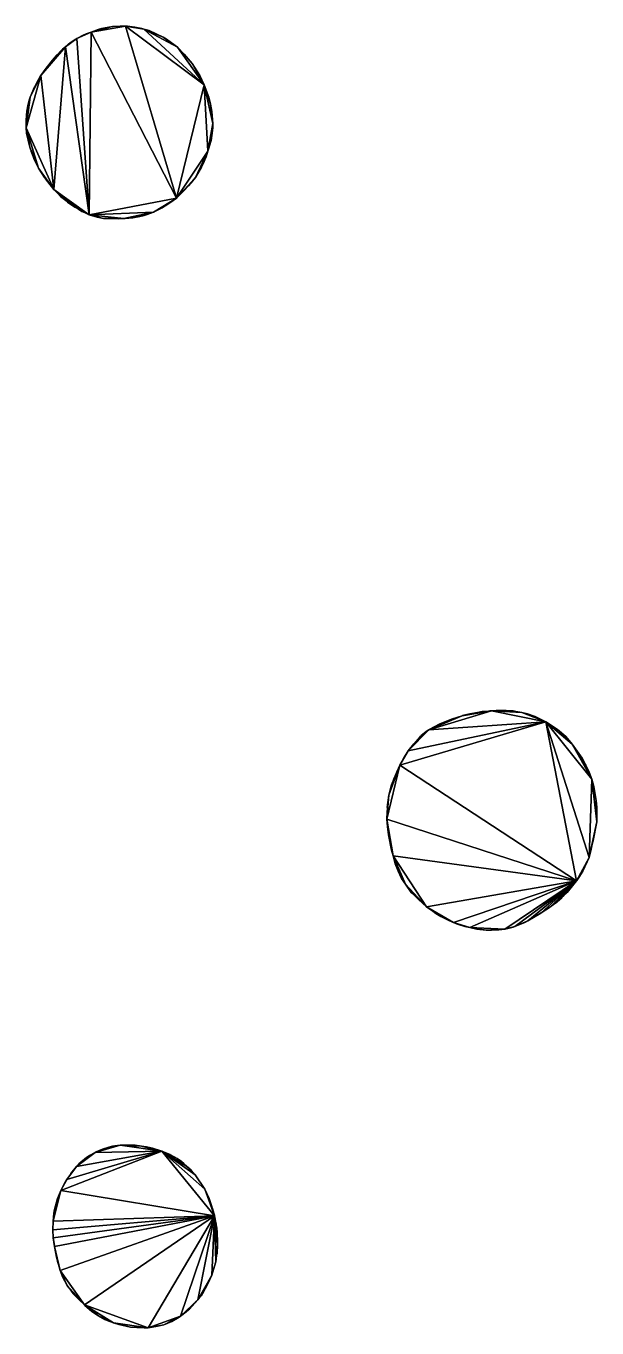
# Model space of a CAD drawing. Extents: x -81 to 87, y -75 to 76.
# Drawn here: x 25.3 to 87.4, y -65.5 to 76.1 of the extents above; entities that cross this region are included whole.
import ezdxf

# ---------------------------------------------------------------- set-up
doc = ezdxf.new("R2010")
doc.units = 0

msp = doc.modelspace()

# ---------------------------------------------------------------- linework, layer by layer
for points in [[(32.38, 75.44, 130), (31.83, 75.23, 130), (30.83, 74.73, 130)], [(32.38, 75.44, 130), (30.83, 74.73, 130), (32.17, 55.58, 130)], [(31.83, 75.23, 130), (31.53, 75.11, 130), (30.83, 74.73, 130)], [(32.38, 75.44, 130), (32.17, 55.58, 130), (41.67, 57.39, 130)], [(36.13, 76.08, 130), (34.71, 76.03, 130), (32.38, 75.44, 130)], [(36.13, 76.08, 130), (32.38, 75.44, 130), (41.67, 57.39, 130)], [(34.71, 76.03, 130), (33.5, 75.81, 130), (32.38, 75.44, 130)], [(33.5, 75.81, 130), (33.15, 75.72, 130), (32.38, 75.44, 130)], [(34.71, 76.03, 130), (33.93, 75.9, 130), (33.5, 75.81, 130)], [(36.13, 76.08, 130), (34.82, 76.03, 130), (34.71, 76.03, 130)], [(34.82, 76.03, 130), (34.75, 76.03, 130), (34.71, 76.03, 130)], [(36.13, 76.08, 130), (35.55, 76.09, 130), (34.82, 76.03, 130)], [(36.83, 76.02, 130), (36.33, 76.07, 130), (36.13, 76.08, 130)], [(38.13, 75.74, 130), (36.83, 76.02, 130), (36.13, 76.08, 130)], [(44.69, 69.69, 130), (38.13, 75.74, 130), (36.13, 76.08, 130)], [(41.67, 57.39, 130), (44.69, 69.69, 130), (36.13, 76.08, 130)], [(38.13, 75.74, 130), (37.12, 75.98, 130), (36.83, 76.02, 130)], [(38.13, 75.74, 130), (37.9, 75.81, 130), (37.12, 75.98, 130)], [(40.23, 74.88, 130), (38.68, 75.6, 130), (38.13, 75.74, 130)], [(41.76, 73.79, 130), (40.23, 74.88, 130), (38.13, 75.74, 130)], [(44.69, 69.69, 130), (41.76, 73.79, 130), (38.13, 75.74, 130)], [(40.23, 74.88, 130), (38.77, 75.57, 130), (38.68, 75.6, 130)], [(29.59, 73.82, 130), (28.71, 72.99, 130), (26.92, 70.73, 130)], [(29.59, 73.82, 130), (26.92, 70.73, 130), (28.34, 58.32, 130)], [(29.59, 73.82, 130), (28.34, 58.32, 130), (32.17, 55.58, 130)], [(29.59, 73.82, 130), (29.28, 73.56, 130), (28.71, 72.99, 130)], [(30.83, 74.73, 130), (30.73, 74.68, 130), (29.59, 73.82, 130)], [(30.83, 74.73, 130), (29.59, 73.82, 130), (32.17, 55.58, 130)], [(30.73, 74.68, 130), (30.51, 74.53, 130), (29.59, 73.82, 130)], [(30.51, 74.53, 130), (30.11, 74.25, 130), (29.59, 73.82, 130)], [(30.11, 74.25, 130), (29.92, 74.11, 130), (29.59, 73.82, 130)], [(30.73, 74.68, 130), (30.63, 74.62, 130), (30.51, 74.53, 130)], [(40.99, 74.36, 130), (40.58, 74.65, 130), (40.23, 74.88, 130)], [(41.76, 73.79, 130), (40.99, 74.36, 130), (40.23, 74.88, 130)], [(41.76, 73.79, 130), (41.66, 73.86, 130), (40.99, 74.36, 130)], [(42.51, 73.05, 130), (42.33, 73.23, 130), (41.76, 73.79, 130)], [(43.38, 72.01, 130), (42.51, 73.05, 130), (41.76, 73.79, 130)], [(44.69, 69.69, 130), (43.38, 72.01, 130), (41.76, 73.79, 130)], [(28.71, 72.99, 130), (28.17, 72.38, 130), (26.92, 70.73, 130)], [(28.17, 72.38, 130), (27.5, 71.52, 130), (26.92, 70.73, 130)], [(28.17, 72.38, 130), (27.7, 71.8, 130), (27.5, 71.52, 130)], [(28.71, 72.99, 130), (28.62, 72.9, 130), (28.17, 72.38, 130)], [(28.62, 72.9, 130), (28.2, 72.42, 130), (28.17, 72.38, 130)], [(29.28, 73.56, 130), (29.1, 73.4, 130), (28.71, 72.99, 130)], [(43.38, 72.01, 130), (43.14, 72.3, 130), (42.51, 73.05, 130)], [(27.5, 71.52, 130), (27.29, 71.25, 130), (26.92, 70.73, 130)], [(44.2, 70.73, 130), (44, 71.07, 130), (43.38, 72.01, 130)], [(44.69, 69.69, 130), (44.2, 70.73, 130), (43.38, 72.01, 130)], [(26.92, 70.73, 130), (25.77, 68.37, 130), (25.33, 65.01, 130)], [(26.92, 70.73, 130), (25.33, 65.01, 130), (28.34, 58.32, 130)], [(26.92, 70.73, 130), (26.85, 70.62, 130), (25.77, 68.37, 130)], [(26.85, 70.62, 130), (26.33, 69.68, 130), (25.77, 68.37, 130)], [(26.33, 69.68, 130), (26.23, 69.48, 130), (25.77, 68.37, 130)], [(26.23, 69.48, 130), (25.98, 68.88, 130), (25.77, 68.37, 130)], [(26.85, 70.62, 130), (26.52, 70.07, 130), (26.33, 69.68, 130)], [(26.92, 70.73, 130), (26.89, 70.69, 130), (26.85, 70.62, 130)], [(41.67, 57.39, 130), (45.09, 62.5, 130), (44.69, 69.69, 130)], [(44.69, 69.69, 130), (44.63, 69.84, 130), (44.2, 70.73, 130)], [(45.17, 68.37, 130), (45.03, 68.8, 130), (44.69, 69.69, 130)], [(45.38, 67.58, 130), (45.17, 68.37, 130), (44.69, 69.69, 130)], [(45.6, 65.49, 130), (45.38, 67.58, 130), (44.69, 69.69, 130)], [(45.09, 62.5, 130), (45.6, 65.49, 130), (44.69, 69.69, 130)], [(25.77, 68.37, 130), (25.54, 67.58, 130), (25.31, 65.87, 130)], [(25.77, 68.37, 130), (25.31, 65.87, 130), (25.33, 65.01, 130)], [(25.77, 68.37, 130), (25.66, 68.02, 130), (25.54, 67.58, 130)], [(25.66, 68.02, 130), (25.66, 68, 130), (25.54, 67.58, 130)], [(25.66, 68, 130), (25.56, 67.65, 130), (25.54, 67.58, 130)], [(25.77, 68.37, 130), (25.67, 68.03, 130), (25.66, 68.02, 130)], [(25.66, 68.02, 130), (25.66, 68.01, 130), (25.66, 68, 130)], [(45.38, 67.58, 130), (45.37, 67.65, 130), (45.17, 68.37, 130)], [(25.54, 67.58, 130), (25.4, 66.83, 130), (25.31, 65.87, 130)], [(25.4, 66.83, 130), (25.33, 66.4, 130), (25.31, 65.87, 130)], [(25.54, 67.58, 130), (25.43, 67.03, 130), (25.4, 66.83, 130)], [(25.54, 67.58, 130), (25.44, 67.12, 130), (25.43, 67.03, 130)], [(45.52, 66.79, 130), (45.48, 67.03, 130), (45.38, 67.58, 130)], [(45.6, 65.49, 130), (45.52, 66.79, 130), (45.38, 67.58, 130)], [(45.6, 65.49, 130), (45.57, 66.38, 130), (45.52, 66.79, 130)], [(25.31, 65.87, 130), (25.31, 65.75, 130), (25.32, 65.13, 130)], [(25.31, 65.87, 130), (25.32, 65.13, 130), (25.33, 65.01, 130)], [(25.32, 65.13, 130), (25.32, 65.1, 130), (25.33, 65.01, 130)], [(45.09, 62.5, 130), (45.54, 64.43, 130), (45.6, 65.49, 130)], [(45.54, 64.43, 130), (45.6, 65.06, 130), (45.6, 65.49, 130)], [(45.6, 65.06, 130), (45.61, 65.22, 130), (45.6, 65.49, 130)], [(25.33, 65.01, 130), (25.36, 64.46, 130), (25.36, 64.43, 130)], [(25.33, 65.01, 130), (25.36, 64.43, 130), (25.71, 62.92, 130)], [(25.33, 65.01, 130), (25.71, 62.92, 130), (26.66, 60.65, 130)], [(25.33, 65.01, 130), (26.66, 60.65, 130), (28.34, 58.32, 130)], [(25.36, 64.43, 130), (25.66, 63.07, 130), (25.71, 62.92, 130)], [(45.09, 62.5, 130), (45.42, 63.64, 130), (45.54, 64.43, 130)], [(45.42, 63.64, 130), (45.45, 63.81, 130), (45.54, 64.43, 130)], [(45.54, 64.43, 130), (45.55, 64.48, 130), (45.6, 65.06, 130)], [(25.71, 62.92, 130), (25.84, 62.47, 130), (26.15, 61.67, 130)], [(25.71, 62.92, 130), (26.15, 61.67, 130), (26.66, 60.65, 130)], [(41.67, 57.39, 130), (43.73, 59.64, 130), (45.09, 62.5, 130)], [(43.73, 59.64, 130), (44.4, 60.76, 130), (45.09, 62.5, 130)], [(44.4, 60.76, 130), (44.89, 61.86, 130), (45.09, 62.5, 130)], [(44.89, 61.86, 130), (44.97, 62.07, 130), (45.09, 62.5, 130)], [(45.09, 62.5, 130), (45.22, 62.86, 130), (45.42, 63.64, 130)], [(26.15, 61.67, 130), (26.22, 61.52, 130), (26.66, 60.65, 130)], [(44.4, 60.76, 130), (44.66, 61.28, 130), (44.89, 61.86, 130)], [(26.66, 60.65, 130), (26.77, 60.47, 130), (27.32, 59.63, 130)], [(26.66, 60.65, 130), (27.32, 59.63, 130), (27.52, 59.33, 130)], [(26.66, 60.65, 130), (27.52, 59.33, 130), (28.34, 58.32, 130)], [(41.67, 57.39, 130), (42.97, 58.71, 130), (43.73, 59.64, 130)], [(42.97, 58.71, 130), (43.27, 59.03, 130), (43.73, 59.64, 130)], [(43.27, 59.03, 130), (43.69, 59.59, 130), (43.73, 59.64, 130)], [(43.73, 59.64, 130), (43.92, 59.96, 130), (44.4, 60.76, 130)], [(43.73, 59.64, 130), (43.77, 59.71, 130), (43.92, 59.96, 130)], [(43.92, 59.96, 130), (44.27, 60.5, 130), (44.4, 60.76, 130)], [(27.52, 59.33, 130), (27.59, 59.22, 130), (28.34, 58.32, 130)], [(28.34, 58.32, 130), (28.34, 58.31, 130), (28.35, 58.31, 130)], [(28.34, 58.32, 130), (28.35, 58.31, 130), (29.47, 57.22, 130)], [(28.34, 58.32, 130), (29.47, 57.22, 130), (31, 56.17, 130)], [(28.34, 58.32, 130), (31, 56.17, 130), (32.17, 55.58, 130)], [(28.35, 58.31, 130), (29.1, 57.53, 130), (29.47, 57.22, 130)], [(41.67, 57.39, 130), (41.72, 57.43, 130), (42.97, 58.71, 130)], [(41.72, 57.43, 130), (42.51, 58.2, 130), (42.97, 58.71, 130)], [(42.97, 58.71, 130), (43.2, 58.95, 130), (43.27, 59.03, 130)], [(29.47, 57.22, 130), (29.81, 56.94, 130), (30.62, 56.38, 130)], [(29.47, 57.22, 130), (30.62, 56.38, 130), (31, 56.17, 130)], [(32.17, 55.58, 130), (39.16, 55.87, 130), (41.67, 57.39, 130)], [(39.16, 55.87, 130), (40.42, 56.54, 130), (41.67, 57.39, 130)], [(40.42, 56.54, 130), (40.93, 56.88, 130), (41.67, 57.39, 130)], [(41.67, 57.39, 130), (41.69, 57.4, 130), (41.72, 57.43, 130)], [(31, 56.17, 130), (31.39, 55.93, 130), (31.72, 55.78, 130)], [(31, 56.17, 130), (31.72, 55.78, 130), (32.17, 55.58, 130)], [(32.17, 55.58, 130), (35.95, 55.15, 130), (39.16, 55.87, 130)], [(32.17, 55.58, 130), (32.28, 55.54, 130), (32.94, 55.33, 130)], [(32.17, 55.58, 130), (32.94, 55.33, 130), (33.73, 55.18, 130)], [(32.17, 55.58, 130), (33.73, 55.18, 130), (35.95, 55.15, 130)], [(32.94, 55.33, 130), (33.04, 55.31, 130), (33.73, 55.18, 130)], [(35.95, 55.15, 130), (37.69, 55.38, 130), (39.16, 55.87, 130)], [(35.95, 55.15, 130), (36.89, 55.24, 130), (37.69, 55.38, 130)], [(35.95, 55.15, 130), (36.1, 55.15, 130), (36.89, 55.24, 130)], [(36.89, 55.24, 130), (36.93, 55.24, 130), (37.69, 55.38, 130)], [(37.69, 55.38, 130), (38.49, 55.6, 130), (39.16, 55.87, 130)], [(37.69, 55.38, 130), (38.15, 55.5, 130), (38.49, 55.6, 130)], [(39.16, 55.87, 130), (40.11, 56.31, 130), (40.42, 56.54, 130)], [(39.16, 55.87, 130), (39.3, 55.92, 130), (40.11, 56.31, 130)], [(33.73, 55.18, 130), (33.84, 55.17, 130), (34.07, 55.15, 130)], [(33.73, 55.18, 130), (34.07, 55.15, 130), (35.95, 55.15, 130)], [(34.07, 55.15, 130), (35.31, 55.13, 130), (35.95, 55.15, 130)], [(75.92, 1.64, 130), (72.73, 1.1, 130), (69.1, -0.45, 130)], [(81.82, 0.43, 130), (75.92, 1.64, 130), (69.1, -0.45, 130)], [(75.92, 1.64, 130), (74.4, 1.46, 130), (72.73, 1.1, 130)], [(74.4, 1.46, 130), (72.76, 1.11, 130), (72.73, 1.1, 130)], [(74.4, 1.46, 130), (73.55, 1.29, 130), (72.76, 1.11, 130)], [(75.92, 1.64, 130), (75.6, 1.6, 130), (74.4, 1.46, 130)], [(75.6, 1.6, 130), (74.89, 1.54, 130), (74.4, 1.46, 130)], [(75.92, 1.64, 130), (75.74, 1.62, 130), (75.6, 1.6, 130)], [(77.41, 1.65, 130), (76.41, 1.67, 130), (75.92, 1.64, 130)], [(77.85, 1.62, 130), (77.41, 1.65, 130), (75.92, 1.64, 130)], [(79.2, 1.45, 130), (77.85, 1.62, 130), (75.92, 1.64, 130)], [(81.82, 0.43, 130), (79.2, 1.45, 130), (75.92, 1.64, 130)], [(77.85, 1.62, 130), (77.5, 1.65, 130), (77.41, 1.65, 130)], [(78.56, 1.56, 130), (78.28, 1.61, 130), (77.85, 1.62, 130)], [(79.2, 1.45, 130), (78.56, 1.56, 130), (77.85, 1.62, 130)], [(79.2, 1.45, 130), (78.79, 1.53, 130), (78.56, 1.56, 130)], [(80.56, 1.04, 130), (79.85, 1.29, 130), (79.2, 1.45, 130)], [(80.65, 1, 130), (80.56, 1.04, 130), (79.2, 1.45, 130)], [(81.82, 0.43, 130), (80.65, 1, 130), (79.2, 1.45, 130)], [(81.82, 0.43, 130), (66.86, -2.74, 130), (65.94, -4.28, 130)], [(85.16, -16.87, 130), (81.82, 0.43, 130), (65.94, -4.28, 130)], [(81.82, 0.43, 130), (69.1, -0.45, 130), (66.86, -2.74, 130)], [(72.73, 1.1, 130), (70.24, 0.19, 130), (69.1, -0.45, 130)], [(70.24, 0.19, 130), (69.12, -0.44, 130), (69.1, -0.45, 130)], [(70.24, 0.19, 130), (69.14, -0.42, 130), (69.12, -0.44, 130)], [(72.73, 1.1, 130), (71.56, 0.71, 130), (70.24, 0.19, 130)], [(71.56, 0.71, 130), (71.19, 0.58, 130), (70.24, 0.19, 130)], [(72.73, 1.1, 130), (72.03, 0.88, 130), (71.56, 0.71, 130)], [(72.76, 1.11, 130), (72.75, 1.11, 130), (72.73, 1.1, 130)], [(81.82, 0.43, 130), (80.94, 0.87, 130), (80.65, 1, 130)], [(83.02, -0.36, 130), (82.24, 0.17, 130), (81.82, 0.43, 130)], [(83.09, -0.41, 130), (83.02, -0.36, 130), (81.82, 0.43, 130)], [(84.69, -1.99, 130), (83.09, -0.41, 130), (81.82, 0.43, 130)], [(86.82, -5.82, 130), (84.69, -1.99, 130), (81.82, 0.43, 130)], [(86.52, -14.32, 130), (86.82, -5.82, 130), (81.82, 0.43, 130)], [(85.16, -16.87, 130), (86.52, -14.32, 130), (81.82, 0.43, 130)], [(69.1, -0.45, 130), (67.47, -1.97, 130), (66.86, -2.74, 130)], [(69.1, -0.45, 130), (68.11, -1.21, 130), (67.47, -1.97, 130)], [(69.1, -0.45, 130), (68.27, -1.07, 130), (68.11, -1.21, 130)], [(69.1, -0.45, 130), (68.82, -0.63, 130), (68.27, -1.07, 130)], [(83.09, -0.41, 130), (83.06, -0.39, 130), (83.02, -0.36, 130)], [(83.99, -1.18, 130), (83.8, -1, 130), (83.09, -0.41, 130)], [(84.69, -1.99, 130), (83.99, -1.18, 130), (83.09, -0.41, 130)], [(84.69, -1.99, 130), (84.68, -1.97, 130), (83.99, -1.18, 130)], [(66.86, -2.74, 130), (66.34, -3.57, 130), (65.94, -4.28, 130)], [(66.86, -2.74, 130), (66.45, -3.37, 130), (66.34, -3.57, 130)], [(67.47, -1.97, 130), (67.47, -1.97, 130), (66.86, -2.74, 130)], [(85.76, -3.51, 130), (85.27, -2.79, 130), (84.69, -1.99, 130)], [(86.18, -4.28, 130), (85.76, -3.51, 130), (84.69, -1.99, 130)], [(86.82, -5.82, 130), (86.18, -4.28, 130), (84.69, -1.99, 130)], [(66.34, -3.57, 130), (66.21, -3.79, 130), (65.94, -4.28, 130)], [(86.18, -4.28, 130), (86.16, -4.24, 130), (85.76, -3.51, 130)], [(65.94, -4.28, 130), (64.76, -7.55, 130), (64.53, -10.15, 130)], [(85.16, -16.87, 130), (65.94, -4.28, 130), (64.53, -10.15, 130)], [(65.94, -4.28, 130), (65.05, -6.42, 130), (64.76, -7.55, 130)], [(65.94, -4.28, 130), (65.62, -5.02, 130), (65.05, -6.42, 130)], [(65.62, -5.02, 130), (65.26, -5.82, 130), (65.05, -6.42, 130)], [(65.94, -4.28, 130), (65.63, -4.97, 130), (65.62, -5.02, 130)], [(86.52, -5.03, 130), (86.51, -5.01, 130), (86.18, -4.28, 130)], [(86.82, -5.82, 130), (86.52, -5.03, 130), (86.18, -4.28, 130)], [(86.82, -5.82, 130), (86.53, -5.05, 130), (86.52, -5.03, 130)], [(65.05, -6.42, 130), (64.86, -7.12, 130), (64.76, -7.55, 130)], [(65.05, -6.42, 130), (64.99, -6.59, 130), (64.86, -7.12, 130)], [(86.52, -14.32, 130), (87.36, -10.44, 130), (86.82, -5.82, 130)], [(87.04, -6.59, 130), (86.86, -5.94, 130), (86.82, -5.82, 130)], [(87.31, -8.13, 130), (87.04, -6.59, 130), (86.82, -5.82, 130)], [(87.36, -10.44, 130), (87.31, -8.13, 130), (86.82, -5.82, 130)], [(87.31, -8.13, 130), (87.2, -7.36, 130), (87.04, -6.59, 130)], [(64.76, -7.55, 130), (64.56, -9.39, 130), (64.53, -10.15, 130)], [(64.76, -7.55, 130), (64.57, -8.9, 130), (64.56, -9.39, 130)], [(64.76, -7.55, 130), (64.59, -8.67, 130), (64.57, -8.9, 130)], [(64.86, -7.12, 130), (64.79, -7.36, 130), (64.76, -7.55, 130)], [(87.37, -8.9, 130), (87.35, -8.59, 130), (87.31, -8.13, 130)], [(87.36, -10.44, 130), (87.37, -8.9, 130), (87.31, -8.13, 130)], [(64.56, -9.39, 130), (64.54, -9.67, 130), (64.53, -10.15, 130)], [(87.36, -10.44, 130), (87.38, -10.08, 130), (87.37, -8.9, 130)], [(64.53, -10.15, 130), (64.54, -10.44, 130), (64.6, -10.94, 130)], [(64.53, -10.15, 130), (64.6, -10.94, 130), (64.71, -11.85, 130)], [(64.53, -10.15, 130), (64.71, -11.85, 130), (65.23, -14.15, 130)], [(85.16, -16.87, 130), (64.53, -10.15, 130), (65.23, -14.15, 130)], [(64.6, -10.94, 130), (64.63, -11.2, 130), (64.71, -11.85, 130)], [(86.52, -14.32, 130), (86.75, -13.43, 130), (87.36, -10.44, 130)], [(86.75, -13.43, 130), (86.95, -12.66, 130), (87.36, -10.44, 130)], [(86.95, -12.66, 130), (87.05, -12.24, 130), (87.36, -10.44, 130)], [(64.71, -11.85, 130), (64.92, -13.03, 130), (65.03, -13.51, 130)], [(64.71, -11.85, 130), (65.03, -13.51, 130), (65.23, -14.15, 130)], [(65.03, -13.51, 130), (65.1, -13.74, 130), (65.23, -14.15, 130)], [(65.23, -14.15, 130), (65.25, -14.28, 130), (65.45, -15.01, 130)], [(65.23, -14.15, 130), (65.45, -15.01, 130), (65.77, -15.82, 130)], [(65.23, -14.15, 130), (65.77, -15.82, 130), (66.55, -17.23, 130)], [(65.23, -14.15, 130), (66.55, -17.23, 130), (68.86, -19.67, 130)], [(85.16, -16.87, 130), (65.23, -14.15, 130), (68.86, -19.67, 130)], [(86.52, -14.32, 130), (86.54, -14.25, 130), (86.75, -13.43, 130)], [(65.45, -15.01, 130), (65.46, -15.05, 130), (65.77, -15.82, 130)], [(85.16, -16.87, 130), (85.42, -16.49, 130), (86.52, -14.32, 130)], [(85.42, -16.49, 130), (85.84, -15.82, 130), (86.52, -14.32, 130)], [(85.84, -15.82, 130), (86.23, -15.01, 130), (86.52, -14.32, 130)], [(65.77, -15.82, 130), (65.77, -15.82, 130), (66.12, -16.59, 130)], [(65.77, -15.82, 130), (66.12, -16.59, 130), (66.55, -17.23, 130)], [(66.12, -16.59, 130), (66.17, -16.67, 130), (66.55, -17.23, 130)], [(85.16, -16.87, 130), (68.86, -19.67, 130), (71.77, -21.39, 130)], [(85.16, -16.87, 130), (71.77, -21.39, 130), (73.55, -21.95, 130)], [(73.55, -21.95, 130), (77.37, -22.11, 130), (85.16, -16.87, 130)], [(77.37, -22.11, 130), (78.45, -21.83, 130), (85.16, -16.87, 130)], [(78.45, -21.83, 130), (79.87, -21.21, 130), (85.16, -16.87, 130)], [(79.87, -21.21, 130), (81.33, -20.34, 130), (85.16, -16.87, 130)], [(81.33, -20.34, 130), (82.42, -19.61, 130), (85.16, -16.87, 130)], [(82.42, -19.61, 130), (83.06, -19.15, 130), (85.16, -16.87, 130)], [(83.06, -19.15, 130), (83.68, -18.58, 130), (85.16, -16.87, 130)], [(83.68, -18.58, 130), (84.16, -18.13, 130), (85.16, -16.87, 130)], [(84.16, -18.13, 130), (84.74, -17.45, 130), (85.16, -16.87, 130)], [(85.16, -16.87, 130), (85.19, -16.84, 130), (85.42, -16.49, 130)], [(85.19, -16.84, 130), (85.36, -16.59, 130), (85.42, -16.49, 130)], [(85.42, -16.49, 130), (85.77, -15.94, 130), (85.84, -15.82, 130)], [(66.55, -17.23, 130), (67.02, -17.9, 130), (67.19, -18.11, 130)], [(66.55, -17.23, 130), (67.19, -18.11, 130), (67.33, -18.25, 130)], [(66.55, -17.23, 130), (67.33, -18.25, 130), (68.86, -19.67, 130)], [(67.33, -18.25, 130), (67.97, -18.9, 130), (68.86, -19.67, 130)], [(68.86, -19.67, 130), (68.95, -19.73, 130), (69.36, -20.02, 130)], [(68.86, -19.67, 130), (69.36, -20.02, 130), (70.22, -20.62, 130)], [(68.86, -19.67, 130), (70.22, -20.62, 130), (71.77, -21.39, 130)], [(81.33, -20.34, 130), (82.21, -19.76, 130), (82.42, -19.61, 130)], [(82.21, -19.76, 130), (82.3, -19.7, 130), (82.42, -19.61, 130)], [(82.42, -19.61, 130), (83.02, -19.19, 130), (83.06, -19.15, 130)], [(83.02, -19.19, 130), (83.04, -19.17, 130), (83.06, -19.15, 130)], [(83.06, -19.15, 130), (83.55, -18.7, 130), (83.68, -18.58, 130)], [(69.36, -20.02, 130), (69.88, -20.4, 130), (70.22, -20.62, 130)], [(70.22, -20.62, 130), (70.4, -20.73, 130), (71.27, -21.18, 130)], [(70.22, -20.62, 130), (71.27, -21.18, 130), (71.77, -21.39, 130)], [(78.45, -21.83, 130), (79.53, -21.39, 130), (79.87, -21.21, 130)], [(79.53, -21.39, 130), (79.86, -21.22, 130), (79.87, -21.21, 130)], [(79.87, -21.21, 130), (81.28, -20.38, 130), (81.33, -20.34, 130)], [(79.87, -21.21, 130), (79.87, -21.21, 130), (81.33, -20.34, 130)], [(71.77, -21.39, 130), (71.98, -21.48, 130), (72.11, -21.53, 130)], [(71.77, -21.39, 130), (72.11, -21.53, 130), (72.23, -21.57, 130)], [(71.77, -21.39, 130), (72.23, -21.57, 130), (73.55, -21.95, 130)], [(72.23, -21.57, 130), (73, -21.82, 130), (73.55, -21.95, 130)], [(73.55, -21.95, 130), (74.05, -22.05, 130), (74.34, -22.1, 130)], [(73.55, -21.95, 130), (74.34, -22.1, 130), (75.34, -22.21, 130)], [(73.55, -21.95, 130), (75.34, -22.21, 130), (77.37, -22.11, 130)], [(74.34, -22.1, 130), (75.13, -22.19, 130), (75.34, -22.21, 130)], [(75.34, -22.21, 130), (76.71, -22.2, 130), (77.37, -22.11, 130)], [(75.34, -22.21, 130), (75.92, -22.22, 130), (76.71, -22.2, 130)], [(76.71, -22.2, 130), (77.31, -22.12, 130), (77.37, -22.11, 130)], [(77.37, -22.11, 130), (77.85, -21.99, 130), (78.45, -21.83, 130)], [(77.37, -22.11, 130), (77.5, -22.08, 130), (77.85, -21.99, 130)], [(77.85, -21.99, 130), (78.28, -21.88, 130), (78.45, -21.83, 130)], [(40.08, -46.26, 130), (29.75, -49.33, 130), (29.1, -50.54, 130)], [(45.81, -53.28, 130), (40.08, -46.26, 130), (29.1, -50.54, 130)], [(40.08, -46.26, 130), (30.79, -47.93, 130), (29.75, -49.33, 130)], [(40.08, -46.26, 130), (32.81, -46.41, 130), (30.79, -47.93, 130)], [(32.81, -46.41, 130), (31.03, -47.65, 130), (30.79, -47.93, 130)], [(32.81, -46.41, 130), (31.88, -46.96, 130), (31.03, -47.65, 130)], [(32.81, -46.41, 130), (31.99, -46.87, 130), (31.88, -46.96, 130)], [(32.81, -46.41, 130), (32.21, -46.73, 130), (31.99, -46.87, 130)], [(35.53, -45.61, 130), (34.29, -45.83, 130), (32.81, -46.41, 130)], [(40.08, -46.26, 130), (35.53, -45.61, 130), (32.81, -46.41, 130)], [(34.29, -45.83, 130), (33.42, -46.12, 130), (32.81, -46.41, 130)], [(33.42, -46.12, 130), (32.94, -46.34, 130), (32.81, -46.41, 130)], [(34.29, -45.83, 130), (33.63, -46.04, 130), (33.42, -46.12, 130)], [(35.53, -45.61, 130), (34.71, -45.71, 130), (34.29, -45.83, 130)], [(34.71, -45.71, 130), (34.48, -45.77, 130), (34.29, -45.83, 130)], [(35.53, -45.61, 130), (34.97, -45.67, 130), (34.71, -45.71, 130)], [(37.07, -45.6, 130), (35.7, -45.59, 130), (35.53, -45.61, 130)], [(37.86, -45.7, 130), (37.07, -45.6, 130), (35.53, -45.61, 130)], [(40.08, -46.26, 130), (37.86, -45.7, 130), (35.53, -45.61, 130)], [(37.86, -45.7, 130), (37.16, -45.6, 130), (37.07, -45.6, 130)], [(39.07, -45.94, 130), (38.39, -45.79, 130), (37.86, -45.7, 130)], [(40.08, -46.26, 130), (39.07, -45.94, 130), (37.86, -45.7, 130)], [(40.08, -46.26, 130), (39.5, -46.06, 130), (39.07, -45.94, 130)], [(40.97, -46.63, 130), (40.26, -46.31, 130), (40.08, -46.26, 130)], [(41.02, -46.65, 130), (40.97, -46.63, 130), (40.08, -46.26, 130)], [(41.72, -47.05, 130), (41.02, -46.65, 130), (40.08, -46.26, 130)], [(42.77, -47.89, 130), (41.72, -47.05, 130), (40.08, -46.26, 130)], [(43.69, -48.84, 130), (42.77, -47.89, 130), (40.08, -46.26, 130)], [(44.73, -50.4, 130), (43.69, -48.84, 130), (40.08, -46.26, 130)], [(45.81, -53.28, 130), (44.73, -50.4, 130), (40.08, -46.26, 130)], [(41.02, -46.65, 130), (41, -46.64, 130), (40.97, -46.63, 130)], [(41.72, -47.05, 130), (41.61, -46.98, 130), (41.02, -46.65, 130)], [(30.79, -47.93, 130), (30.19, -48.69, 130), (29.75, -49.33, 130)], [(30.79, -47.93, 130), (30.58, -48.16, 130), (30.19, -48.69, 130)], [(31.88, -46.96, 130), (31.25, -47.44, 130), (31.03, -47.65, 130)], [(42.46, -47.59, 130), (42.2, -47.39, 130), (41.72, -47.05, 130)], [(42.77, -47.89, 130), (42.46, -47.59, 130), (41.72, -47.05, 130)], [(43.29, -48.37, 130), (43.1, -48.19, 130), (42.77, -47.89, 130)], [(43.69, -48.84, 130), (43.29, -48.37, 130), (42.77, -47.89, 130)], [(29.75, -49.33, 130), (29.5, -49.78, 130), (29.1, -50.54, 130)], [(29.75, -49.33, 130), (29.61, -49.55, 130), (29.5, -49.78, 130)], [(43.77, -48.94, 130), (43.73, -48.89, 130), (43.69, -48.84, 130)], [(44.73, -50.4, 130), (43.77, -48.94, 130), (43.69, -48.84, 130)], [(44.73, -50.4, 130), (44.35, -49.76, 130), (43.77, -48.94, 130)], [(29.1, -50.54, 130), (28.34, -53, 130), (28.24, -53.88, 130)], [(45.81, -53.28, 130), (29.1, -50.54, 130), (28.24, -53.88, 130)], [(29.1, -50.54, 130), (28.5, -52.19, 130), (28.34, -53, 130)], [(29.1, -50.54, 130), (28.74, -51.4, 130), (28.5, -52.19, 130)], [(29.1, -50.54, 130), (28.9, -50.99, 130), (28.74, -51.4, 130)], [(29.5, -49.78, 130), (29.22, -50.26, 130), (29.1, -50.54, 130)], [(45.22, -51.39, 130), (44.97, -50.84, 130), (44.73, -50.4, 130)], [(45.44, -52.05, 130), (45.22, -51.39, 130), (44.73, -50.4, 130)], [(45.81, -53.28, 130), (45.44, -52.05, 130), (44.73, -50.4, 130)], [(28.5, -52.19, 130), (28.38, -52.73, 130), (28.34, -53, 130)], [(28.5, -52.19, 130), (28.41, -52.49, 130), (28.38, -52.73, 130)], [(28.74, -51.4, 130), (28.62, -51.74, 130), (28.5, -52.19, 130)], [(45.44, -52.05, 130), (45.31, -51.62, 130), (45.22, -51.39, 130)], [(45.79, -53.21, 130), (45.61, -52.51, 130), (45.44, -52.05, 130)], [(45.81, -53.28, 130), (45.79, -53.21, 130), (45.44, -52.05, 130)], [(45.81, -53.28, 130), (28.24, -53.88, 130), (28.23, -54.81, 130)], [(45.81, -53.28, 130), (28.23, -54.81, 130), (28.26, -55.69, 130)], [(28.34, -53, 130), (28.3, -53.27, 130), (28.24, -53.88, 130)], [(45.81, -53.28, 130), (28.26, -55.69, 130), (28.41, -56.63, 130)], [(45.81, -53.28, 130), (28.41, -56.63, 130), (29.02, -59.25, 130)], [(29.02, -59.25, 130), (31.66, -62.98, 130), (45.81, -53.28, 130)], [(31.66, -62.98, 130), (38.58, -65.45, 130), (45.81, -53.28, 130)], [(38.58, -65.45, 130), (42.11, -64.2, 130), (45.81, -53.28, 130)], [(42.11, -64.2, 130), (43.97, -62.42, 130), (45.81, -53.28, 130)], [(43.97, -62.42, 130), (45.51, -59.75, 130), (45.81, -53.28, 130)], [(45.51, -59.75, 130), (45.94, -58.28, 130), (45.81, -53.28, 130)], [(46.05, -54.63, 130), (46, -54.16, 130), (45.81, -53.28, 130)], [(46.1, -54.96, 130), (46.05, -54.63, 130), (45.81, -53.28, 130)], [(46.14, -56.37, 130), (46.1, -54.96, 130), (45.81, -53.28, 130)], [(45.99, -57.96, 130), (46.14, -56.37, 130), (45.81, -53.28, 130)], [(45.94, -58.28, 130), (45.99, -57.96, 130), (45.81, -53.28, 130)], [(28.24, -53.88, 130), (28.22, -54.06, 130), (28.23, -54.81, 130)], [(28.23, -54.81, 130), (28.22, -54.87, 130), (28.26, -55.69, 130)], [(46.14, -56.37, 130), (46.15, -55.81, 130), (46.1, -54.96, 130)], [(28.26, -55.69, 130), (28.39, -56.51, 130), (28.41, -56.63, 130)], [(45.99, -57.96, 130), (46.08, -57.41, 130), (46.14, -56.37, 130)], [(46.08, -57.41, 130), (46.14, -56.62, 130), (46.14, -56.37, 130)], [(28.41, -56.63, 130), (28.52, -57.36, 130), (28.63, -57.8, 130)], [(28.41, -56.63, 130), (28.63, -57.8, 130), (29.02, -59.25, 130)], [(28.63, -57.8, 130), (28.7, -58.23, 130), (29.02, -59.25, 130)], [(45.94, -58.28, 130), (45.95, -58.2, 130), (45.99, -57.96, 130)], [(45.95, -58.2, 130), (45.97, -58.13, 130), (45.99, -57.96, 130)], [(29.02, -59.25, 130), (29.22, -59.82, 130), (29.29, -59.98, 130)], [(29.02, -59.25, 130), (29.29, -59.98, 130), (29.78, -60.87, 130)], [(29.02, -59.25, 130), (29.78, -60.87, 130), (31.66, -62.98, 130)], [(45.51, -59.75, 130), (45.52, -59.72, 130), (45.94, -58.28, 130)], [(45.52, -59.72, 130), (45.77, -58.95, 130), (45.94, -58.28, 130)], [(29.29, -59.98, 130), (29.68, -60.71, 130), (29.78, -60.87, 130)], [(29.78, -60.87, 130), (29.82, -60.92, 130), (29.97, -61.12, 130)], [(29.78, -60.87, 130), (29.97, -61.12, 130), (31.66, -62.98, 130)], [(43.97, -62.42, 130), (44.6, -61.54, 130), (45.51, -59.75, 130)], [(44.6, -61.54, 130), (44.93, -60.98, 130), (45.51, -59.75, 130)], [(44.93, -60.98, 130), (45.21, -60.43, 130), (45.51, -59.75, 130)], [(45.51, -59.75, 130), (45.52, -59.73, 130), (45.52, -59.72, 130)], [(29.97, -61.12, 130), (30.41, -61.74, 130), (31.66, -62.98, 130)], [(30.41, -61.74, 130), (31.11, -62.46, 130), (31.66, -62.98, 130)], [(43.97, -62.42, 130), (44.33, -61.99, 130), (44.6, -61.54, 130)], [(44.33, -61.99, 130), (44.42, -61.87, 130), (44.6, -61.54, 130)], [(44.6, -61.54, 130), (44.83, -61.15, 130), (44.93, -60.98, 130)], [(31.66, -62.98, 130), (31.7, -63.03, 130), (33.17, -64.16, 130)], [(31.66, -62.98, 130), (33.17, -64.16, 130), (34.82, -64.92, 130)], [(31.66, -62.98, 130), (34.82, -64.92, 130), (38.58, -65.45, 130)], [(31.7, -63.03, 130), (32.46, -63.69, 130), (33.17, -64.16, 130)], [(42.11, -64.2, 130), (42.96, -63.52, 130), (43.97, -62.42, 130)], [(42.11, -64.2, 130), (42.73, -63.72, 130), (42.96, -63.52, 130)], [(42.96, -63.52, 130), (43.07, -63.42, 130), (43.97, -62.42, 130)], [(43.07, -63.42, 130), (43.87, -62.54, 130), (43.97, -62.42, 130)], [(33.17, -64.16, 130), (33.89, -64.57, 130), (34.14, -64.67, 130)], [(33.17, -64.16, 130), (34.14, -64.67, 130), (34.82, -64.92, 130)], [(34.14, -64.67, 130), (34.64, -64.86, 130), (34.82, -64.92, 130)], [(34.82, -64.92, 130), (35.4, -65.1, 130), (35.73, -65.16, 130)], [(34.82, -64.92, 130), (35.73, -65.16, 130), (36.68, -65.38, 130)], [(34.82, -64.92, 130), (36.68, -65.38, 130), (38.58, -65.45, 130)], [(38.58, -65.45, 130), (40.28, -65.13, 130), (42.11, -64.2, 130)], [(40.28, -65.13, 130), (41.16, -64.76, 130), (42.11, -64.2, 130)], [(40.28, -65.13, 130), (40.54, -65.04, 130), (41.16, -64.76, 130)], [(41.16, -64.76, 130), (41.96, -64.32, 130), (42.11, -64.2, 130)], [(35.73, -65.16, 130), (36.18, -65.28, 130), (36.68, -65.38, 130)], [(36.68, -65.38, 130), (36.96, -65.41, 130), (37.36, -65.44, 130)], [(36.68, -65.38, 130), (37.36, -65.44, 130), (38.58, -65.45, 130)], [(37.36, -65.44, 130), (38.14, -65.48, 130), (38.58, -65.45, 130)], [(38.58, -65.45, 130), (39.42, -65.33, 130), (40.28, -65.13, 130)], [(38.58, -65.45, 130), (38.79, -65.43, 130), (39.42, -65.33, 130)], [(39.42, -65.33, 130), (39.6, -65.29, 130), (40.28, -65.13, 130)]]:
    msp.add_3dface(points)

doc.saveas('drawing.dxf')
